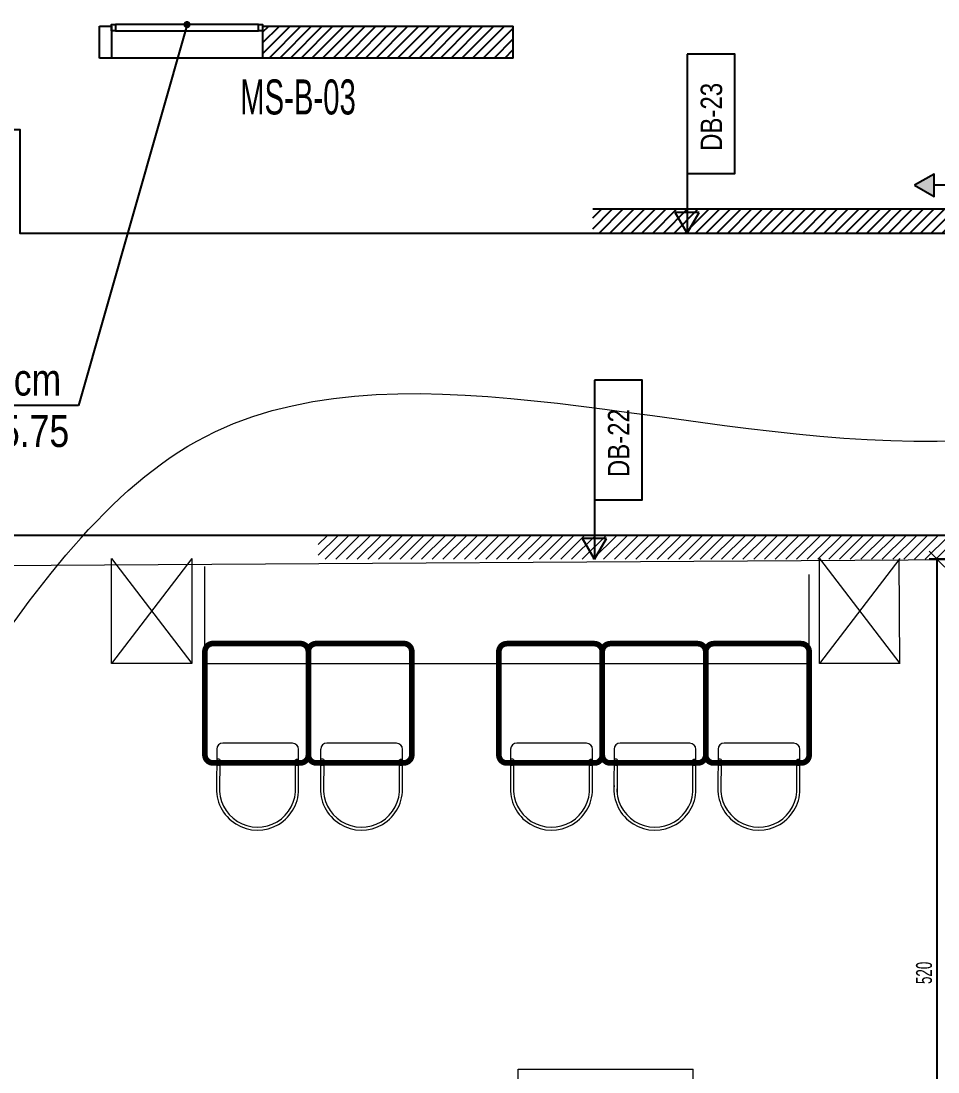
# Model space of a CAD drawing. Header units: centimetres. Extents: x -72470 to -43129, y -18750 to -16337.
# Drawn here: x -63672 to -63096, y -17107 to -16446 of the extents above; entities that cross this region are included whole.
import ezdxf
from ezdxf.enums import TextEntityAlignment as Align

# ---------------------------------------------------------------- set-up
doc = ezdxf.new("R2010")
doc.units = ezdxf.units.CM
doc.header["$MEASUREMENT"] = 0
doc.linetypes.add('DUZ', pattern=[0])
doc.layers.get('0').update_dxf_attribs({"linetype": 'DUZ', "lineweight": 0})
doc.layers.get('Defpoints').update_dxf_attribs({"lineweight": 0})
doc.layers.add('11-021_3001-BLOK_B_ZEMIN_KAT$0$2DALANNET', color=1, linetype='Continuous', plot=False)
for name, color, linetype in [('11-021_3001-BLOK_B_ZEMIN_KAT$0$2DDUVAR', 3, 'Continuous'), ('11-021_3001-BLOK_B_ZEMIN_KAT$0$2DGORUNUS2', 66, 'Continuous'), ('11-021_3001-BLOK_B_ZEMIN_KAT$0$2DMAHALPOZU', 6, 'Continuous'), ('11-021_3001-BLOK_B_ZEMIN_KAT$0$2DPOZ DUVAR', 144, 'Continuous'), ('11-021_3001-BLOK_B_ZEMIN_KAT$0$2DTARAMA-DUVAR', 250, 'Continuous'), ('11-021_3001-BLOK_B_ZEMIN_KAT$0$2DYANGINKAPI', 180, 'Continuous'), ('11-021_3001-BLOK_B_ZEMIN_KAT$0$2DYAZI1', 212, 'Continuous'), ('11-021_3001-BLOK_B_ZEMIN_KAT$0$2DYAZI_SAFT', 212, 'Continuous'), ('11-021_3001-BLOK_B_ZEMIN_KAT$0$2DYAZIDOSEME', 212, 'Continuous'), ('11-021_500-BLOK B-str_zemin_kat$0$2DTARAMA1', 253, 'Continuous')]:
    doc.layers.add(name, color=color, linetype=linetype)
doc.layers.add('M-OLCU-IC', color=155, linetype='Continuous', lineweight=0)
doc.layers.add('TEFRIS', color=30, linetype='Continuous', lineweight=9)
doc.styles.add('11-021_3001-BLOK_B_ZEMIN_KAT$0$ARIAL', font='arial.ttf', dxfattribs={"width": 0.8})
doc.styles.add('11-021_3001-BLOK_B_ZEMIN_KAT$0$OLCU', font='arial.ttf', dxfattribs={"width": 0.8})
doc.styles.add('11-021_3001-BLOK_B_ZEMIN_KAT$0$yazi', font='calibri.ttf', dxfattribs={"width": 0.6})
doc.styles.add('ARIAL', font='arial.ttf', dxfattribs={"width": 0.6})
doc.dimstyles.new('11-021_3001-BLOK_B_ZEMIN_KAT$0$DIM100', dxfattribs={"dimscale": 90, "dimtxt": 0.25, "dimasz": 0.005, "dimexe": 0.04, "dimexo": 0.1, "dimgap": 0.05, "dimtad": 1, "dimrnd": 0.5, "dimdsep": 46, "dimtxsty": '11-021_3001-BLOK_B_ZEMIN_KAT$0$OLCU', "dimblk": '11-021_3001-BLOK_B_ZEMIN_KAT$0$WDIM', "dimcen": 0.09, "dimse1": 1, "dimse2": 1, "dimclrd": 256, "dimclre": 256, "dimclrt": 6, "dimadec": 0, "dimazin": 0, "dimtfac": 1, "dimtix": 1, "dimtmove": 1, "dimatfit": 2, "dimldrblk": '11-021_3001-BLOK_B_ZEMIN_KAT$0$WDIM', "dimfxl": 1, "dimtolj": 1, "dimarcsym": 0})
doc.dimstyles.new('E_100', dxfattribs={"dimtxt": 10, "dimasz": 10, "dimexe": 5, "dimexo": 30, "dimgap": 3, "dimtad": 1, "dimtoh": 1, "dimdec": 0, "dimzin": 12, "dimdsep": 46, "dimtxsty": 'ARIAL', "dimblk": 'OBLIQUE', "dimcen": 5, "dimdle": 1, "dimclrt": 256, "dimadec": 0, "dimazin": 3, "dimtfac": 1, "dimtdec": 0, "dimtofl": 0, "dimtmove": 2, "dimatfit": 3, "dimldrblk": 'OBLIQUE', "dimfxl": 5, "dimtolj": 1, "dimtzin": 0, "dimarcsym": 0})
pattern_1 = [(45, (-56902.8123, -18059.437), (-3.367596, 3.367596), [])]

# ---------------------------------------------------------------- blocks, each defined once
blk = doc.blocks.new('11-021_3001-BLOK_B_ZEMIN_KAT$0$DösemeYönelim')
at = {"extrusion": (-1e-15, -1.85709e-08, 1)}
h = blk.add_hatch(color=256, dxfattribs=at)
h.paths.add_polyline_path([(3.38, 0, -1), (-3.38, 0, -1)])
h.paths.add_polyline_path([(23.6, 4.74), (31.8, 0), (23.6, -4.74)])
h.paths.add_polyline_path([(-4.74, 23.6), (0, 31.8), (4.74, 23.6)])
for p, q in [((0, 3.38, 0), (0, 23.6, 0)), ((3.38, 0), (23.6, 0))]:
    blk.add_line(p, q, dxfattribs=at)
for points in [[(0, 31.8), (4.74, 23.6), (-4.74, 23.6)], [(31.8, 0), (23.6, -4.74), (23.6, 4.74)]]:
    blk.add_lwpolyline(points, close=True, dxfattribs=at)
blk.add_circle((0, 0), 3.38, dxfattribs=at)
blk.add_circle((0, 0), 3.38, dxfattribs=at)
blk = doc.blocks.new('*U16')
for p, q in [((-3.64, 0), (-12.3, 5)), ((-12.3, 5), (-12.3, -5)), ((-78.6, 0), (-28.6, 0)), ((-28.6, 0), (-3.64, 0)), ((-3.64, 0), (-12.3, -5))]:
    blk.add_line(p, q)
blk.add_lwpolyline([(-78.6, 0), (-28.6, 0), (-28.6, 20), (-78.6, 20)], close=True)
at = {"style": '11-021_3001-BLOK_B_ZEMIN_KAT$0$yazi'}
blk.add_attdef('DUVARTIPI', text='', height=9, dxfattribs=at).set_placement((-52.63, 8.31), align=Align.MIDDLE_CENTER)
blk = doc.blocks.new('11-021_3001-BLOK_B_ZEMIN_KAT$0$_Dot')
at = {"color": 0, "linetype": 'ByBlock', "lineweight": -2}
blk.add_line((-0.5, 0), (-1, 0), dxfattribs=at)
at = {"color": 0, "linetype": 'ByBlock', "const_width": 0.5}
blk.add_lwpolyline([(-0.25, 0, 1), (0.25, 0, 1)], format="xyb", close=True, dxfattribs=at)
blk = doc.blocks.new('11-021_3001-BLOK_B_ZEMIN_KAT$0$WDIM')
for p, q in [((0, -20), (0, 20)), ((-7.07, -7.07), (7.07, 7.07)), ((-15, 0), (15, 0))]:
    blk.add_line(p, q)
blk = doc.blocks.new('_OBLIQUE')
at = {"layer": 'M-OLCU-IC', "linetype": 'ByBlock'}
for p, q in [((-0.5, -0.5), (0.5, 0.5)), ((0, 0), (0, 0))]:
    blk.add_line(p, q, dxfattribs=at)
blk = doc.blocks.new('*D83')
at = {"color": 0, "linetype": 'Continuous', "lineweight": -2, "transparency": 16777216}
for p, q in [((-63055.96, -16784.44), (-63101.43, -16784.44)), ((-63096.43, -16783.44), (-63096.43, -17305.35)), ((-63055.99, -17304.35), (-63101.43, -17304.35))]:
    blk.add_line(p, q, dxfattribs=at)
at = {"layer": 'Defpoints', "color": 0, "linetype": 'Continuous', "transparency": 16777216}
for p in [(-63025.96, -16784.44), (-63096.43, -17304.35), (-63025.99, -17304.35)]:
    blk.add_point(p, dxfattribs=at)
at = {"color": 0, "linetype": 'Continuous', "lineweight": -2, "transparency": 16777216, "xscale": 10, "yscale": 10, "zscale": 10}
for p, rotation in [((-63096.43, -16784.44), 90), ((-63096.43, -17304.35), 270)]:
    blk.add_blockref('_OBLIQUE', p, dxfattribs=dict(at, rotation=rotation))
at = {"linetype": 'Continuous', "transparency": 16777216, "insert": (-63104.54, -17044.39), "char_height": 10, "attachment_point": 5, "rotation": 90, "style": 'ARIAL'}
blk.add_mtext('\\A1;520', dxfattribs=at)

msp = doc.modelspace()

# ---------------------------------------------------------------- hatches: boundary and pattern name
at = {"layer": '11-021_3001-BLOK_B_ZEMIN_KAT$0$2DTARAMA-DUVAR'}
h = msp.add_hatch(dxfattribs=at)
h.set_pattern_fill('ANSI31', color=256, scale=1.5)
h.set_pattern_definition(pattern_1)
h.paths.add_polyline_path([(-63362.81, -16449.44), (-63520.31, -16449.44), (-63520.31, -16469.44), (-63362.81, -16469.44)])
h = msp.add_hatch(dxfattribs=at)
h.set_pattern_fill('ANSI31', color=256, scale=1.5)
h.set_pattern_definition([(45, (-449450.51, -213442.044), (-3.367596045, 3.367596045), [])])
h.paths.add_polyline_path([(-62832.81, -16579.44), (-62832.81, -16564.44), (-63032.81, -16564.44), (-63032.81, -16509.44), (-63047.81, -16509.44), (-63047.81, -16564.44), (-63312.81, -16564.44), (-63312.81, -16579.44)])
at = {"layer": '11-021_500-BLOK B-str_zemin_kat$0$2DTARAMA1'}
h = msp.add_hatch(dxfattribs=at)
h.set_pattern_fill('ANSI33', color=256, scale=100)
h.set_pattern_definition([(45, (-421164.15, -192690.207), (-17.6776695, 17.6776695), []), (45, (-421146.472, -192690.207), (-17.6776695, 17.6776695), [12.5, -6.25])])
edge = h.paths.add_edge_path()
edge.add_arc((-61102.81, -17219.44), 40, 0, 360)
edge = h.paths.add_edge_path()
edge.add_arc((-61942.81, -17219.44), 40, 0, 360)
edge = h.paths.add_edge_path()
edge.add_arc((-62782.81, -17219.44), 40, 0, 360)
edge = h.paths.add_edge_path()
edge.add_arc((-63622.81, -17219.44), 40, 0, 360)
h.paths.add_polyline_path([(-62490.34, -17053.77), (-62316.58, -17053.77), (-62316.58, -17007.82), (-62490.34, -17007.82)], flags=9)
h.paths.add_polyline_path([(-61637.13, -17053.8), (-61463.37, -17053.8), (-61463.37, -17007.82), (-61637.13, -17007.82)], flags=9)
h.paths.add_polyline_path([(-63330.35, -17053.8), (-63175.23, -17053.8), (-63175.23, -17007.82), (-63330.35, -17007.82)], flags=9)
edge = h.paths.add_edge_path()
edge.add_arc((-64462.81, -17219.44), 40, 0, 360)
edge = h.paths.add_edge_path()
edge.add_arc((-62782.81, -18059.44), 40, 0, 360)
edge = h.paths.add_edge_path()
edge.add_arc((-61942.81, -18059.44), 40, 0, 360)
edge = h.paths.add_edge_path()
edge.add_arc((-61102.81, -18059.44), 40, 0, 360)
at = {"layer": 'TEFRIS', "linetype": 'Continuous'}
h = msp.add_hatch(dxfattribs=at)
h.set_pattern_fill('ANSI31', color=0, scale=1.5)
h.set_pattern_definition(pattern_1)
h.paths.add_polyline_path([(-63485.31, -16784.44), (-62500.31, -16784.44), (-62500.31, -16769.44), (-63485.31, -16769.44)])

# ---------------------------------------------------------------- linework, layer by layer
at = {"layer": '11-021_3001-BLOK_B_ZEMIN_KAT$0$2DALANNET'}
msp.add_lwpolyline([(-64702.81, -16579.44), (-63822.81, -16579.44), (-63822.81, -16514.44), (-63672.81, -16514.44), (-63672.81, -16579.45), (-59732.81, -16579.44), (-59732.81, -16609.44), (-58590.31, -16609.44), (-58590.31, -18059.5), (-58810.11, -18059.5), (-58810.11, -16769.44), (-64702.81, -16769.44)], close=True, dxfattribs=at)
at = {"layer": '11-021_3001-BLOK_B_ZEMIN_KAT$0$2DDUVAR'}
for p, q in [((-63622.81, -16449.44), (-63615.31, -16449.44)), ((-63615.31, -16449.41), (-63615.31, -16469.44)), ((-63520.31, -16449.41), (-63520.31, -16469.44)), ((-63520.31, -16449.44), (-63362.81, -16449.44))]:
    msp.add_line(p, q, dxfattribs=at)
for points in [[(-63622.81, -16469.44), (-63622.81, -16449.44)], [(-63362.81, -16469.44), (-63362.81, -16449.44)], [(-63615.31, -16469.44), (-63622.81, -16469.44)], [(-63362.81, -16469.44), (-63520.31, -16469.44)], [(-63047.81, -16509.44), (-63047.81, -16564.44), (-63312.81, -16564.44)], [(-63312.81, -16579.44), (-62832.81, -16579.44)]]:
    msp.add_lwpolyline(points, dxfattribs=at)
at = {"layer": '11-021_3001-BLOK_B_ZEMIN_KAT$0$2DDUVAR', "ltscale": 0.0001}
msp.add_lwpolyline([(-63312.81, -16579.44), (-62790.31, -16579.44)], dxfattribs=at)
at = {"layer": '11-021_3001-BLOK_B_ZEMIN_KAT$0$2DGORUNUS2'}
msp.add_lwpolyline([(-63520.31, -16469.44), (-63615.31, -16469.44)], dxfattribs=at)
at = {"layer": '11-021_3001-BLOK_B_ZEMIN_KAT$0$2DYANGINKAPI'}
for points in [[(-63612.81, -16452.44), (-63615.31, -16452.44), (-63615.31, -16448.44), (-63612.81, -16448.44)], [(-63520.31, -16452.44), (-63522.81, -16452.44), (-63522.81, -16448.44), (-63520.31, -16448.44)]]:
    msp.add_lwpolyline(points, close=True, dxfattribs=at)
msp.add_lwpolyline([(-63522.81, -16448.44), (-63612.81, -16448.44), (-63612.81, -16452.44), (-63522.81, -16452.44), (-63522.81, -16448.44)], dxfattribs=at)
at = {"layer": 'TEFRIS', "color": 0, "linetype": 'Continuous'}
for p, q in [((-63025.86, -16784.44), (-63727.81, -16788.94)), ((-63564.86, -16783.94), (-63615.31, -16849.94)), ((-63615.31, -16783.94), (-63564.86, -16849.94)), ((-63615.31, -16849.94), (-63615.31, -16783.94)), ((-63564.86, -16783.94), (-63564.86, -16849.94)), ((-63556.73, -16788.94), (-63556.73, -16849.94)), ((-63170.29, -16849.94), (-63170.29, -16783.94)), ((-63119.84, -16783.94), (-63170.29, -16849.94)), ((-63170.29, -16783.94), (-63119.84, -16849.94)), ((-63119.84, -16783.94), (-63170.29, -16849.94)), ((-63170.29, -16783.94), (-63119.84, -16849.94)), ((-63119.84, -16849.94), (-63120.22, -16784.44)), ((-63176.73, -16849.94), (-63176.73, -16793.94)), ((-63564.86, -16849.94), (-63615.31, -16849.94)), ((-63556.73, -16849.94), (-63176.73, -16849.94)), ((-63119.84, -16849.94), (-63170.29, -16849.94)), ((-63119.84, -16849.94), (-63170.29, -16849.94)), ((-63501.49, -16900.09), (-63545.34, -16900.02)), ((-63436.13, -16900.09), (-63479.99, -16900.02)), ((-63316.73, -16900.09), (-63360.58, -16900.02)), ((-63251.73, -16900.09), (-63295.58, -16900.02)), ((-63186.38, -16900.09), (-63230.23, -16900.02)), ((-63549.16, -16903.83), (-63549.2, -16931.02)), ((-63497.72, -16930.65), (-63497.68, -16903.91)), ((-63483.81, -16903.83), (-63483.85, -16931.02)), ((-63432.37, -16930.65), (-63432.33, -16903.91)), ((-63364.4, -16903.83), (-63364.45, -16931.02)), ((-63312.97, -16930.65), (-63312.92, -16903.91)), ((-63299.4, -16903.83), (-63299.45, -16931.02)), ((-63247.97, -16930.65), (-63247.92, -16903.91)), ((-63234.05, -16903.83), (-63234.09, -16931.02)), ((-63182.61, -16930.65), (-63182.57, -16903.91)), ((-63547.26, -16910.37), (-63547.3, -16930.94)), ((-63499.63, -16930.58), (-63499.6, -16910.45)), ((-63481.91, -16910.37), (-63481.94, -16930.94)), ((-63434.28, -16930.58), (-63434.24, -16910.45)), ((-63362.51, -16910.37), (-63362.54, -16930.94)), ((-63314.87, -16930.58), (-63314.84, -16910.45)), ((-63297.51, -16910.37), (-63297.54, -16930.94)), ((-63249.87, -16930.58), (-63249.84, -16910.45)), ((-63232.15, -16910.37), (-63232.19, -16930.94)), ((-63184.52, -16930.58), (-63184.49, -16910.45)), ((-63523.54, -16954.71), (-63523.5, -16954.71)), ((-63523.5, -16954.71), (-63523.54, -16954.71)), ((-63458.18, -16954.71), (-63458.15, -16954.71)), ((-63458.15, -16954.71), (-63458.18, -16954.71)), ((-63338.78, -16954.71), (-63338.74, -16954.71)), ((-63338.74, -16954.71), (-63338.78, -16954.71)), ((-63273.78, -16954.71), (-63273.74, -16954.71)), ((-63273.74, -16954.71), (-63273.78, -16954.71)), ((-63208.43, -16954.71), (-63208.39, -16954.71)), ((-63208.39, -16954.71), (-63208.43, -16954.71)), ((-63359.73, -17104.94), (-63249.73, -17104.94)), ((-63359.73, -17404.94), (-63359.73, -17104.94)), ((-63249.73, -17404.94), (-63249.73, -17104.94))]:
    msp.add_line(p, q, dxfattribs=at)
msp.add_lwpolyline([(-62522.21, -16769.46), (-63485.31, -16769.44)], dxfattribs=at)
at = {"layer": 'TEFRIS', "color": 0, "linetype": 'Continuous', "const_width": 3.56}
for points in [[(-63496.54, -16912.43), (-63551.54, -16912.43, -0.414214), (-63556.54, -16907.43), (-63556.55, -16842.43, -0.414214), (-63551.55, -16837.43), (-63496.55, -16837.43, -0.414214), (-63491.55, -16842.43), (-63491.54, -16907.43, -0.414214)], [(-63431.54, -16912.42), (-63486.54, -16912.43, -0.414214), (-63491.54, -16907.43), (-63491.55, -16842.43, -0.414214), (-63486.55, -16837.43), (-63431.55, -16837.42, -0.414214), (-63426.55, -16842.42), (-63426.54, -16907.42, -0.414214)], [(-63311.78, -16912.49), (-63366.78, -16912.49, -0.414214), (-63371.78, -16907.49), (-63371.79, -16842.49, -0.414214), (-63366.79, -16837.49), (-63311.79, -16837.49, -0.414214), (-63306.79, -16842.49), (-63306.78, -16907.49, -0.414214)], [(-63246.78, -16912.49), (-63301.78, -16912.49, -0.414214), (-63306.78, -16907.49), (-63306.79, -16842.49, -0.414214), (-63301.79, -16837.49), (-63246.79, -16837.49, -0.414214), (-63241.79, -16842.49), (-63241.78, -16907.49, -0.414214)], [(-63181.78, -16912.49), (-63236.78, -16912.49, -0.414214), (-63241.78, -16907.49), (-63241.79, -16842.49, -0.414214), (-63236.79, -16837.49), (-63181.79, -16837.49, -0.414214), (-63176.79, -16842.49), (-63176.78, -16907.49, -0.414214)]]:
    msp.add_lwpolyline(points, format="xyb", close=True, dxfattribs=at)
at = {"layer": 'TEFRIS', "color": 0, "linetype": 'Continuous'}
for centre, radius, start, end in [((-63545.35, -16903.83), 3.81, 89.90738, 179.90738), ((-63501.49, -16903.9), 3.81, 359.90738, 89.90738), ((-63479.99, -16903.83), 3.81, 89.90738, 179.90738), ((-63436.14, -16903.9), 3.81, 359.90738, 89.90738), ((-63360.59, -16903.83), 3.81, 89.90738, 179.90738), ((-63316.74, -16903.9), 3.81, 359.90738, 89.90738), ((-63295.59, -16903.83), 3.81, 89.90738, 179.90738), ((-63251.74, -16903.9), 3.81, 359.90738, 89.90738), ((-63230.24, -16903.83), 3.81, 89.90738, 179.90738), ((-63186.38, -16903.9), 3.81, 359.90738, 89.90738), ((-63548.23, -16915.8), 1.87, 59.29246, 120.52229), ((-63548.22, -16911.98), 1.87, 59.29246, 120.52229), ((-63498.65, -16912.06), 1.87, 59.29246, 120.52229), ((-63498.65, -16915.88), 1.87, 59.29246, 120.52229), ((-63482.87, -16911.98), 1.87, 59.29246, 120.52229), ((-63482.87, -16915.8), 1.87, 59.29246, 120.52229), ((-63433.3, -16915.88), 1.87, 59.29246, 120.52229), ((-63433.29, -16912.06), 1.87, 59.29246, 120.52229), ((-63363.47, -16915.8), 1.87, 59.29246, 120.52229), ((-63363.46, -16911.98), 1.87, 59.29246, 120.52229), ((-63313.9, -16915.88), 1.87, 59.29246, 120.52229), ((-63313.89, -16912.06), 1.87, 59.29246, 120.52229), ((-63298.47, -16915.8), 1.87, 59.29246, 120.52229), ((-63298.46, -16911.98), 1.87, 59.29246, 120.52229), ((-63248.9, -16915.88), 1.87, 59.29246, 120.52229), ((-63248.89, -16912.06), 1.87, 59.29246, 120.52229), ((-63233.12, -16915.8), 1.87, 59.29246, 120.52229), ((-63233.11, -16911.98), 1.87, 59.29246, 120.52229), ((-63183.54, -16912.06), 1.87, 59.29246, 120.52229), ((-63183.54, -16915.88), 1.87, 59.29246, 120.52229), ((-63523.48, -16928.9), 25.81, 175.09856, 3.70214), ((-63523.48, -16928.9), 23.91, 175.09856, 3.70214), ((-63458.13, -16928.9), 25.81, 175.09856, 3.70214), ((-63458.13, -16928.9), 23.91, 175.09856, 3.70214), ((-63338.72, -16928.9), 25.81, 175.09856, 3.70214), ((-63338.72, -16928.9), 23.91, 175.09856, 3.70214), ((-63273.72, -16928.9), 25.81, 175.09856, 3.70214), ((-63273.72, -16928.9), 23.91, 175.09856, 3.70214), ((-63208.37, -16928.9), 25.81, 175.09856, 3.70214), ((-63208.37, -16928.9), 23.91, 175.09856, 3.70214)]:
    msp.add_arc(centre, radius, start, end, dxfattribs=at)
msp.add_spline([(-63715.5, -16879.11), (-63561.64, -16710.21), (-63110.91, -16710.21), (-62885.55, -16686.39), (-62456.49, -16714.54), (-62263.63, -16753.52), (-62059.31, -16702.06), (-61826.96, -16738.36), (-61784.12, -16939.39), (-61661.14, -16985.6)], degree=3, dxfattribs=at)

# ---------------------------------------------------------------- block references
at = {"layer": '11-021_3001-BLOK_B_ZEMIN_KAT$0$2DPOZ DUVAR'}
ref = msp.add_blockref('*U16', (-63253.45, -16584.9), dxfattribs=dict(at, xscale=1.5, yscale=1.5, zscale=1.5, rotation=270))
ref.add_attrib('DUVARTIPI', 'DB-23', dxfattribs={"layer": '0', "height": 13.5, "rotation": 90, "style": '11-021_3001-BLOK_B_ZEMIN_KAT$0$ARIAL', "width": 0.8}).set_placement((-63238.21, -16506.44), align=Align.MIDDLE_CENTER)
ref = msp.add_blockref('*U16', (-63311.74, -16789.9), dxfattribs=dict(at, xscale=1.5, yscale=1.5, zscale=1.5, rotation=270))
ref.add_attrib('DUVARTIPI', 'DB-22', dxfattribs={"layer": '0', "height": 13.5, "rotation": 90, "style": '11-021_3001-BLOK_B_ZEMIN_KAT$0$ARIAL', "width": 0.8}).set_placement((-63296.5, -16711.44), align=Align.MIDDLE_CENTER)
at = {"layer": '11-021_3001-BLOK_B_ZEMIN_KAT$0$2DYAZIDOSEME', "xscale": -1.5, "yscale": 1.5, "zscale": 1.5}
msp.add_blockref('11-021_3001-BLOK_B_ZEMIN_KAT$0$DösemeYönelim', (-63062.81, -16549.44), dxfattribs=at)

# ---------------------------------------------------------------- texts
at = {"layer": '11-021_3001-BLOK_B_ZEMIN_KAT$0$2DYAZI1', "style": '11-021_3001-BLOK_B_ZEMIN_KAT$0$OLCU', "width": 0.8}
for s, p in [('M-B1-14 = 90x30 cm', (-63854.95, -16681.57)), ('D.A.K = +2.75/ +5.75', (-63851.22, -16713.89))]:
    msp.add_text(s, height=20, dxfattribs=at).set_placement(p)
at = {"layer": '11-021_3001-BLOK_B_ZEMIN_KAT$0$2DYAZI_SAFT', "style": '11-021_3001-BLOK_B_ZEMIN_KAT$0$ARIAL', "width": 0.6}
msp.add_text('MS-B-03', height=22, dxfattribs=at).set_placement((-63534.44, -16504.91))

# ---------------------------------------------------------------- dimensions: what is measured, and where the dimension line sits
at = {"color": 0, "linetype": 'Continuous'}
dim = msp.add_linear_dim(base=(-63096.43, -17304.35), p1=(-63025.96, -16784.44), p2=(-63025.99, -17304.35), angle=90, dimstyle='E_100', dxfattribs=at)
dim.commit()
dim.dimension.update_dxf_attribs({"geometry": '*D83', "text_midpoint": (-63104.54, -17044.39)})

# ---------------------------------------------------------------- leaders
at = {"layer": '11-021_3001-BLOK_B_ZEMIN_KAT$0$2DMAHALPOZU'}
msp.add_leader([(-63567.81, -16448.44), (-63636.1, -16687.78), (-63861.05, -16687.78)], dimstyle='11-021_3001-BLOK_B_ZEMIN_KAT$0$DIM100', override={"dimasz": 0.05, "dimldrblk": '11-021_3001-BLOK_B_ZEMIN_KAT$0$_Dot', "dimfxl": 0.2, "dimarcsym": 2}, dxfattribs=at)

doc.saveas('drawing.dxf')
